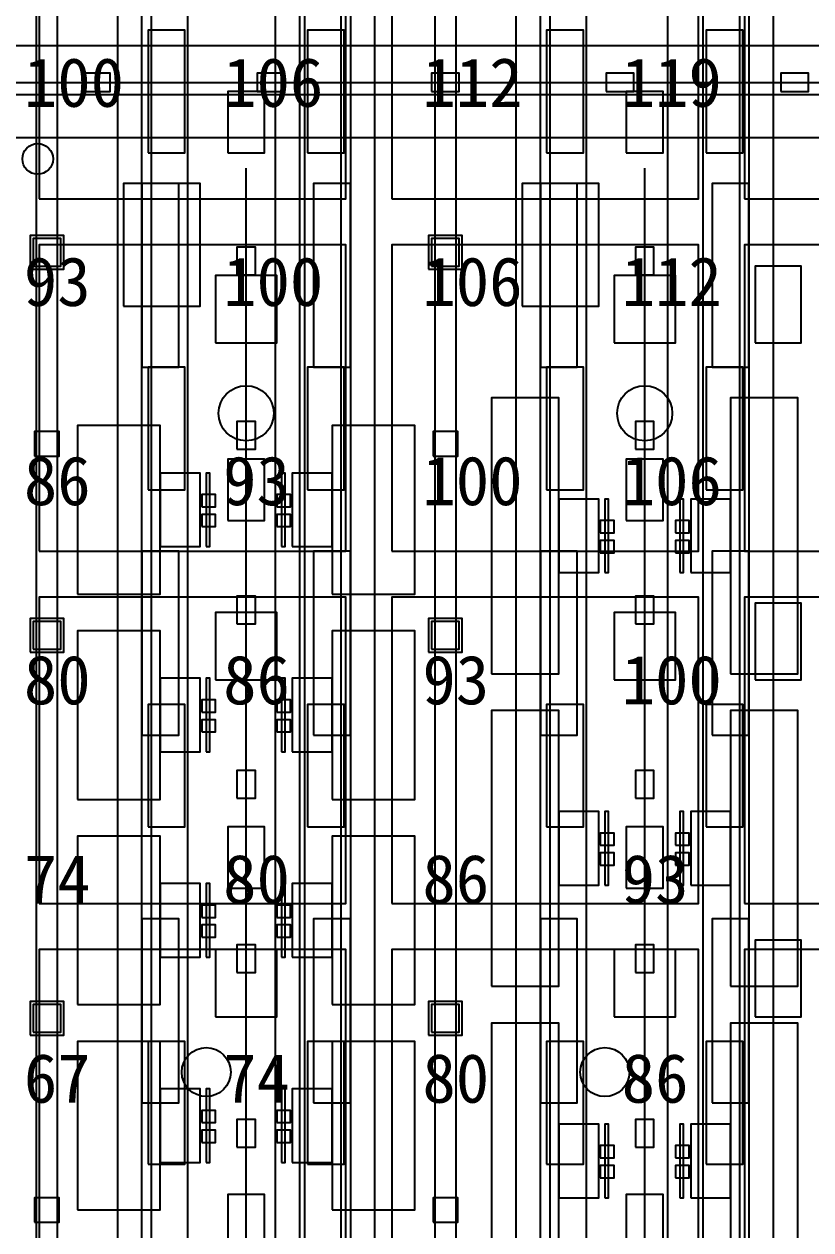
# Model space of a CAD drawing. Header units: metres. Extents: x -1640 to 1560, y -268 to 2338.
# Drawn here: x -72.99 to -47.33, y 2002.85 to 2042.2 of the extents above; entities that cross this region are included whole.
import ezdxf

# ---------------------------------------------------------------- set-up
doc = ezdxf.new("R2010")
doc.units = ezdxf.units.M
for name, color, linetype in [('1F_CHL', 4, 'Continuous'), ('1F_PUMP', 2, 'Continuous'), ('1F_SCR', 3, 'Continuous'), ('1F_STRUCT_COLUMN', 8, 'Continuous'), ('2F_CSF_LATERAL_RACK_CONCEPT', 9, 'Continuous'), ('2F_RFG', 5, 'Continuous'), ('2F_STRUCT_COLUMN', 8, 'Continuous'), ('2F_VMB', 6, 'Continuous'), ('3F_CLEANROOM_OVERHEAD_PIPE_DUCT_CONCEPT', 9, 'Continuous'), ('3F_CMP', 5, 'Continuous'), ('3F_EHS_EGRESS_DIST_M', 2, 'Continuous'), ('3F_EHS_EXTINGUISHER_HYDRANT_CABINET_CONCEPT', 1, 'Continuous'), ('3F_EHS_GAS_DETECTOR', 6, 'Continuous'), ('3F_EHS_SAFETY_SHOWER_EYEWASH_CONCEPT', 3, 'Continuous'), ('3F_FOUP', 5, 'Continuous'), ('3F_OHT', 9, 'Continuous'), ('3F_OHTV', 1, 'Continuous'), ('3F_STK', 3, 'Continuous'), ('3F_STRUCT_COLUMN', 8, 'Continuous'), ('3F_TBAR', 6, 'Continuous'), ('3F_WET', 6, 'Continuous'), ('4F_FFU', 1, 'Continuous'), ('4F_STRUCT_PLENUM_TRUSS_CONCEPT', 9, 'Continuous'), ('5F_CHL', 4, 'Continuous'), ('5F_PUMP', 2, 'Continuous'), ('5F_SCR', 3, 'Continuous'), ('5F_STRUCT_COLUMN', 8, 'Continuous'), ('6F_CSF_LATERAL_RACK_CONCEPT', 9, 'Continuous'), ('6F_RFG', 5, 'Continuous'), ('6F_STRUCT_COLUMN', 8, 'Continuous'), ('6F_VMB', 6, 'Continuous'), ('7F_CLEANROOM_OVERHEAD_PIPE_DUCT_CONCEPT', 9, 'Continuous'), ('7F_CMP', 5, 'Continuous'), ('7F_EHS_EGRESS_DIST_M', 2, 'Continuous'), ('7F_EHS_EXTINGUISHER_HYDRANT_CABINET_CONCEPT', 1, 'Continuous'), ('7F_EHS_GAS_DETECTOR', 6, 'Continuous'), ('7F_EHS_SAFETY_SHOWER_EYEWASH_CONCEPT', 3, 'Continuous'), ('7F_FOUP', 5, 'Continuous'), ('7F_OHT', 9, 'Continuous'), ('7F_OHTV', 1, 'Continuous'), ('7F_STK', 3, 'Continuous'), ('7F_STRUCT_COLUMN', 8, 'Continuous'), ('7F_TBAR', 6, 'Continuous'), ('7F_WET', 6, 'Continuous'), ('8F_FFU', 1, 'Continuous'), ('8F_STRUCT_PLENUM_TRUSS_CONCEPT', 9, 'Continuous'), ('UTIL_ELEC.LV_CONCEPT', 2, 'Continuous'), ('UTIL_GAS.BULK_CONCEPT', 2, 'Continuous'), ('UTIL_PCW.R_CONCEPT', 1, 'Continuous'), ('UTIL_PCW.S_CONCEPT', 6, 'Continuous')]:
    doc.layers.add(name, color=color, linetype=linetype)

msp = doc.modelspace()

# ---------------------------------------------------------------- linework, layer by layer
at = {"layer": '1F_CHL'}
for points in [[(-49.15, 2031.8), (-47.65, 2031.8), (-47.65, 2034.3), (-49.15, 2034.3)], [(-49.15, 2020.8), (-47.65, 2020.8), (-47.65, 2023.3), (-49.15, 2023.3)], [(-49.15, 2009.8), (-47.65, 2009.8), (-47.65, 2012.3), (-49.15, 2012.3)]]:
    msp.add_lwpolyline(points, close=True, dxfattribs=at)
at = {"layer": '1F_PUMP'}
for points in [[(-68.95, 2038), (-67.75, 2038), (-67.75, 2042), (-68.95, 2042)], [(-63.75, 2038), (-62.55, 2038), (-62.55, 2042), (-63.75, 2042)], [(-55.95, 2038), (-54.75, 2038), (-54.75, 2042), (-55.95, 2042)], [(-50.75, 2038), (-49.55, 2038), (-49.55, 2042), (-50.75, 2042)], [(-68.95, 2027), (-67.75, 2027), (-67.75, 2031), (-68.95, 2031)], [(-63.75, 2027), (-62.55, 2027), (-62.55, 2031), (-63.75, 2031)], [(-55.95, 2027), (-54.75, 2027), (-54.75, 2031), (-55.95, 2031)], [(-50.75, 2027), (-49.55, 2027), (-49.55, 2031), (-50.75, 2031)], [(-68.95, 2016), (-67.75, 2016), (-67.75, 2020), (-68.95, 2020)], [(-63.75, 2016), (-62.55, 2016), (-62.55, 2020), (-63.75, 2020)], [(-55.95, 2016), (-54.75, 2016), (-54.75, 2020), (-55.95, 2020)], [(-50.75, 2016), (-49.55, 2016), (-49.55, 2020), (-50.75, 2020)], [(-68.95, 2005), (-67.75, 2005), (-67.75, 2009), (-68.95, 2009)], [(-63.75, 2005), (-62.55, 2005), (-62.55, 2009), (-63.75, 2009)], [(-55.95, 2005), (-54.75, 2005), (-54.75, 2009), (-55.95, 2009)], [(-50.75, 2005), (-49.55, 2005), (-49.55, 2009), (-50.75, 2009)]]:
    msp.add_lwpolyline(points, close=True, dxfattribs=at)
at = {"layer": '1F_SCR'}
for points in [[(-66.75, 2031.8), (-64.75, 2031.8), (-64.75, 2034), (-66.75, 2034)], [(-53.75, 2031.8), (-51.75, 2031.8), (-51.75, 2034), (-53.75, 2034)], [(-66.75, 2020.8), (-64.75, 2020.8), (-64.75, 2023), (-66.75, 2023)], [(-53.75, 2020.8), (-51.75, 2020.8), (-51.75, 2023), (-53.75, 2023)], [(-66.75, 2009.8), (-64.75, 2009.8), (-64.75, 2012), (-66.75, 2012)], [(-53.75, 2009.8), (-51.75, 2009.8), (-51.75, 2012), (-53.75, 2012)]]:
    msp.add_lwpolyline(points, close=True, dxfattribs=at)
at = {"layer": '1F_STRUCT_COLUMN'}
for points in [[(-72.8, 2034.2), (-71.7, 2034.2), (-71.7, 2035.3), (-72.8, 2035.3)], [(-59.8, 2034.2), (-58.7, 2034.2), (-58.7, 2035.3), (-59.8, 2035.3)], [(-72.8, 2021.7), (-71.7, 2021.7), (-71.7, 2022.8), (-72.8, 2022.8)], [(-59.8, 2021.7), (-58.7, 2021.7), (-58.7, 2022.8), (-59.8, 2022.8)], [(-72.8, 2009.2), (-71.7, 2009.2), (-71.7, 2010.3), (-72.8, 2010.3)], [(-59.8, 2009.2), (-58.7, 2009.2), (-58.7, 2010.3), (-59.8, 2010.3)]]:
    msp.add_lwpolyline(points, close=True, dxfattribs=at)
at = {"layer": '2F_CSF_LATERAL_RACK_CONCEPT'}
for points in [[(-69.95, 1970), (-69.15, 1970), (-69.15, 2113), (-69.95, 2113)], [(-62.35, 1970), (-61.55, 1970), (-61.55, 2113), (-62.35, 2113)], [(-56.95, 1970), (-56.15, 1970), (-56.15, 2113), (-56.95, 2113)], [(-49.35, 1970), (-48.55, 1970), (-48.55, 2113), (-49.35, 2113)]]:
    msp.add_lwpolyline(points, close=True, dxfattribs=at)
at = {"layer": '2F_RFG'}
for points in [[(-69.15, 2031), (-67.95, 2031), (-67.95, 2037), (-69.15, 2037)], [(-63.55, 2031), (-62.35, 2031), (-62.35, 2037), (-63.55, 2037)], [(-56.15, 2031), (-54.95, 2031), (-54.95, 2037), (-56.15, 2037)], [(-50.55, 2031), (-49.35, 2031), (-49.35, 2037), (-50.55, 2037)], [(-69.15, 2019), (-67.95, 2019), (-67.95, 2025), (-69.15, 2025)], [(-63.55, 2019), (-62.35, 2019), (-62.35, 2025), (-63.55, 2025)], [(-56.15, 2019), (-54.95, 2019), (-54.95, 2025), (-56.15, 2025)], [(-50.55, 2019), (-49.35, 2019), (-49.35, 2025), (-50.55, 2025)], [(-69.15, 2007), (-67.95, 2007), (-67.95, 2013), (-69.15, 2013)], [(-63.55, 2007), (-62.35, 2007), (-62.35, 2013), (-63.55, 2013)], [(-56.15, 2007), (-54.95, 2007), (-54.95, 2013), (-56.15, 2013)], [(-50.55, 2007), (-49.35, 2007), (-49.35, 2013), (-50.55, 2013)]]:
    msp.add_lwpolyline(points, close=True, dxfattribs=at)
at = {"layer": '2F_STRUCT_COLUMN'}
for points in [[(-72.7, 2034.3), (-71.8, 2034.3), (-71.8, 2035.2), (-72.7, 2035.2)], [(-59.7, 2034.3), (-58.8, 2034.3), (-58.8, 2035.2), (-59.7, 2035.2)], [(-72.7, 2021.8), (-71.8, 2021.8), (-71.8, 2022.7), (-72.7, 2022.7)], [(-59.7, 2021.8), (-58.8, 2021.8), (-58.8, 2022.7), (-59.7, 2022.7)], [(-72.7, 2009.3), (-71.8, 2009.3), (-71.8, 2010.2), (-72.7, 2010.2)], [(-59.7, 2009.3), (-58.8, 2009.3), (-58.8, 2010.2), (-59.7, 2010.2)]]:
    msp.add_lwpolyline(points, close=True, dxfattribs=at)
at = {"layer": '2F_VMB'}
for points in [[(-66.35, 2038), (-65.15, 2038), (-65.15, 2040), (-66.35, 2040)], [(-53.35, 2038), (-52.15, 2038), (-52.15, 2040), (-53.35, 2040)], [(-66.35, 2026), (-65.15, 2026), (-65.15, 2028), (-66.35, 2028)], [(-53.35, 2026), (-52.15, 2026), (-52.15, 2028), (-53.35, 2028)], [(-66.35, 2014), (-65.15, 2014), (-65.15, 2016), (-66.35, 2016)], [(-53.35, 2014), (-52.15, 2014), (-52.15, 2016), (-53.35, 2016)], [(-66.35, 2002), (-65.15, 2002), (-65.15, 2004), (-66.35, 2004)], [(-53.35, 2002), (-52.15, 2002), (-52.15, 2004), (-53.35, 2004)]]:
    msp.add_lwpolyline(points, close=True, dxfattribs=at)
at = {"layer": '3F_CLEANROOM_OVERHEAD_PIPE_DUCT_CONCEPT'}
for points in [[(-68.85, 1969), (-67.65, 1969), (-67.65, 2114), (-68.85, 2114)], [(-63.85, 1969), (-62.65, 1969), (-62.65, 2114), (-63.85, 2114)], [(-55.85, 1969), (-54.65, 1969), (-54.65, 2114), (-55.85, 2114)], [(-50.85, 1969), (-49.65, 1969), (-49.65, 2114), (-50.85, 2114)]]:
    msp.add_lwpolyline(points, close=True, dxfattribs=at)
at = {"layer": '3F_CMP'}
for points in [[(-71.25, 2023.6), (-68.55, 2023.6), (-68.55, 2029.1), (-71.25, 2029.1)], [(-62.95, 2023.6), (-60.25, 2023.6), (-60.25, 2029.1), (-62.95, 2029.1)], [(-68.55, 2025.15), (-67.25, 2025.15), (-67.25, 2027.55), (-68.55, 2027.55)], [(-64.25, 2025.15), (-62.95, 2025.15), (-62.95, 2027.55), (-64.25, 2027.55)], [(-71.25, 2016.9), (-68.55, 2016.9), (-68.55, 2022.4), (-71.25, 2022.4)], [(-62.95, 2016.9), (-60.25, 2016.9), (-60.25, 2022.4), (-62.95, 2022.4)], [(-68.55, 2018.45), (-67.25, 2018.45), (-67.25, 2020.85), (-68.55, 2020.85)], [(-64.25, 2018.45), (-62.95, 2018.45), (-62.95, 2020.85), (-64.25, 2020.85)], [(-71.25, 2010.2), (-68.55, 2010.2), (-68.55, 2015.7), (-71.25, 2015.7)], [(-62.95, 2010.2), (-60.25, 2010.2), (-60.25, 2015.7), (-62.95, 2015.7)], [(-68.55, 2011.75), (-67.25, 2011.75), (-67.25, 2014.15), (-68.55, 2014.15)], [(-64.25, 2011.75), (-62.95, 2011.75), (-62.95, 2014.15), (-64.25, 2014.15)], [(-71.25, 2003.5), (-68.55, 2003.5), (-68.55, 2009), (-71.25, 2009)], [(-62.95, 2003.5), (-60.25, 2003.5), (-60.25, 2009), (-62.95, 2009)], [(-68.55, 2005.05), (-67.25, 2005.05), (-67.25, 2007.45), (-68.55, 2007.45)], [(-64.25, 2005.05), (-62.95, 2005.05), (-62.95, 2007.45), (-64.25, 2007.45)]]:
    msp.add_lwpolyline(points, close=True, dxfattribs=at)
at = {"layer": '3F_EHS_EXTINGUISHER_HYDRANT_CABINET_CONCEPT'}
msp.add_circle((-72.55, 2037.8), 0.5, dxfattribs=at)
at = {"layer": '3F_EHS_GAS_DETECTOR'}
for centre in [(-65.75, 2029.5), (-52.75, 2029.5)]:
    msp.add_circle(centre, 0.9, dxfattribs=at)
at = {"layer": '3F_EHS_SAFETY_SHOWER_EYEWASH_CONCEPT'}
for centre in [(-67.05, 2008), (-54.05, 2008)]:
    msp.add_circle(centre, 0.8, dxfattribs=at)
at = {"layer": '3F_FOUP'}
for points in [[(-67.2, 2026.45), (-66.75, 2026.45), (-66.75, 2026.85), (-67.2, 2026.85)], [(-64.75, 2026.45), (-64.3, 2026.45), (-64.3, 2026.85), (-64.75, 2026.85)], [(-67.2, 2025.8), (-66.75, 2025.8), (-66.75, 2026.2), (-67.2, 2026.2)], [(-64.75, 2025.8), (-64.3, 2025.8), (-64.3, 2026.2), (-64.75, 2026.2)], [(-54.2, 2025.6), (-53.75, 2025.6), (-53.75, 2026), (-54.2, 2026)], [(-51.75, 2025.6), (-51.3, 2025.6), (-51.3, 2026), (-51.75, 2026)], [(-54.2, 2024.95), (-53.75, 2024.95), (-53.75, 2025.35), (-54.2, 2025.35)], [(-51.75, 2024.95), (-51.3, 2024.95), (-51.3, 2025.35), (-51.75, 2025.35)], [(-67.2, 2019.75), (-66.75, 2019.75), (-66.75, 2020.15), (-67.2, 2020.15)], [(-64.75, 2019.75), (-64.3, 2019.75), (-64.3, 2020.15), (-64.75, 2020.15)], [(-67.2, 2019.1), (-66.75, 2019.1), (-66.75, 2019.5), (-67.2, 2019.5)], [(-64.75, 2019.1), (-64.3, 2019.1), (-64.3, 2019.5), (-64.75, 2019.5)], [(-54.2, 2015.4), (-53.75, 2015.4), (-53.75, 2015.8), (-54.2, 2015.8)], [(-51.75, 2015.4), (-51.3, 2015.4), (-51.3, 2015.8), (-51.75, 2015.8)], [(-54.2, 2014.75), (-53.75, 2014.75), (-53.75, 2015.15), (-54.2, 2015.15)], [(-51.75, 2014.75), (-51.3, 2014.75), (-51.3, 2015.15), (-51.75, 2015.15)], [(-67.2, 2013.05), (-66.75, 2013.05), (-66.75, 2013.45), (-67.2, 2013.45)], [(-64.75, 2013.05), (-64.3, 2013.05), (-64.3, 2013.45), (-64.75, 2013.45)], [(-67.2, 2012.4), (-66.75, 2012.4), (-66.75, 2012.8), (-67.2, 2012.8)], [(-64.75, 2012.4), (-64.3, 2012.4), (-64.3, 2012.8), (-64.75, 2012.8)], [(-67.2, 2006.35), (-66.75, 2006.35), (-66.75, 2006.75), (-67.2, 2006.75)], [(-64.75, 2006.35), (-64.3, 2006.35), (-64.3, 2006.75), (-64.75, 2006.75)], [(-67.2, 2005.7), (-66.75, 2005.7), (-66.75, 2006.1), (-67.2, 2006.1)], [(-64.75, 2005.7), (-64.3, 2005.7), (-64.3, 2006.1), (-64.75, 2006.1)], [(-54.2, 2005.2), (-53.75, 2005.2), (-53.75, 2005.6), (-54.2, 2005.6)], [(-51.75, 2005.2), (-51.3, 2005.2), (-51.3, 2005.6), (-51.75, 2005.6)], [(-54.2, 2004.55), (-53.75, 2004.55), (-53.75, 2004.95), (-54.2, 2004.95)], [(-51.75, 2004.55), (-51.3, 2004.55), (-51.3, 2004.95), (-51.75, 2004.95)]]:
    msp.add_lwpolyline(points, close=True, dxfattribs=at)
at = {"layer": '3F_OHT'}
for p, q in [((-221.5, 2040.3), (-1, 2040.3)), ((-65.75, 1969), (-65.75, 2037.5)), ((-52.75, 1969), (-52.75, 2037.5))]:
    msp.add_line(p, q, dxfattribs=at)
at = {"layer": '3F_OHTV'}
for points in [[(-71.09, 2040), (-70.19, 2040), (-70.19, 2040.6), (-71.09, 2040.6)], [(-65.39, 2040), (-64.49, 2040), (-64.49, 2040.6), (-65.39, 2040.6)], [(-59.7, 2040), (-58.8, 2040), (-58.8, 2040.6), (-59.7, 2040.6)], [(-54.01, 2040), (-53.11, 2040), (-53.11, 2040.6), (-54.01, 2040.6)], [(-48.31, 2040), (-47.41, 2040), (-47.41, 2040.6), (-48.31, 2040.6)], [(-66.05, 2034.02), (-65.45, 2034.02), (-65.45, 2034.92), (-66.05, 2034.92)], [(-53.05, 2034.02), (-52.45, 2034.02), (-52.45, 2034.92), (-53.05, 2034.92)], [(-66.05, 2028.33), (-65.45, 2028.33), (-65.45, 2029.23), (-66.05, 2029.23)], [(-53.05, 2028.33), (-52.45, 2028.33), (-52.45, 2029.23), (-53.05, 2029.23)], [(-66.05, 2022.63), (-65.45, 2022.63), (-65.45, 2023.53), (-66.05, 2023.53)], [(-53.05, 2022.63), (-52.45, 2022.63), (-52.45, 2023.53), (-53.05, 2023.53)], [(-66.05, 2016.94), (-65.45, 2016.94), (-65.45, 2017.84), (-66.05, 2017.84)], [(-53.05, 2016.94), (-52.45, 2016.94), (-52.45, 2017.84), (-53.05, 2017.84)], [(-66.05, 2011.25), (-65.45, 2011.25), (-65.45, 2012.15), (-66.05, 2012.15)], [(-53.05, 2011.25), (-52.45, 2011.25), (-52.45, 2012.15), (-53.05, 2012.15)], [(-66.05, 2005.55), (-65.45, 2005.55), (-65.45, 2006.45), (-66.05, 2006.45)], [(-53.05, 2005.55), (-52.45, 2005.55), (-52.45, 2006.45), (-53.05, 2006.45)]]:
    msp.add_lwpolyline(points, close=True, dxfattribs=at)
at = {"layer": '3F_STK'}
for points in [[(-69.75, 2033), (-67.25, 2033), (-67.25, 2037), (-69.75, 2037)], [(-56.75, 2033), (-54.25, 2033), (-54.25, 2037), (-56.75, 2037)]]:
    msp.add_lwpolyline(points, close=True, dxfattribs=at)
at = {"layer": '3F_STRUCT_COLUMN'}
for points in [[(-72.65, 2028.1), (-71.85, 2028.1), (-71.85, 2028.9), (-72.65, 2028.9)], [(-59.65, 2028.1), (-58.85, 2028.1), (-58.85, 2028.9), (-59.65, 2028.9)], [(-72.65, 2003.1), (-71.85, 2003.1), (-71.85, 2003.9), (-72.65, 2003.9)], [(-59.65, 2003.1), (-58.85, 2003.1), (-58.85, 2003.9), (-59.65, 2003.9)]]:
    msp.add_lwpolyline(points, close=True, dxfattribs=at)
at = {"layer": '3F_TBAR'}
for points in [[(-67.05, 2025.15), (-66.93, 2025.15), (-66.93, 2027.55), (-67.05, 2027.55)], [(-64.6, 2025.15), (-64.48, 2025.15), (-64.48, 2027.55), (-64.6, 2027.55)], [(-54.05, 2024.3), (-53.93, 2024.3), (-53.93, 2026.7), (-54.05, 2026.7)], [(-51.6, 2024.3), (-51.48, 2024.3), (-51.48, 2026.7), (-51.6, 2026.7)], [(-67.05, 2018.45), (-66.93, 2018.45), (-66.93, 2020.85), (-67.05, 2020.85)], [(-64.6, 2018.45), (-64.48, 2018.45), (-64.48, 2020.85), (-64.6, 2020.85)], [(-54.05, 2014.1), (-53.93, 2014.1), (-53.93, 2016.5), (-54.05, 2016.5)], [(-51.6, 2014.1), (-51.48, 2014.1), (-51.48, 2016.5), (-51.6, 2016.5)], [(-67.05, 2011.75), (-66.93, 2011.75), (-66.93, 2014.15), (-67.05, 2014.15)], [(-64.6, 2011.75), (-64.48, 2011.75), (-64.48, 2014.15), (-64.6, 2014.15)], [(-67.05, 2005.05), (-66.93, 2005.05), (-66.93, 2007.45), (-67.05, 2007.45)], [(-64.6, 2005.05), (-64.48, 2005.05), (-64.48, 2007.45), (-64.6, 2007.45)], [(-54.05, 2003.9), (-53.93, 2003.9), (-53.93, 2006.3), (-54.05, 2006.3)], [(-51.6, 2003.9), (-51.48, 2003.9), (-51.48, 2006.3), (-51.6, 2006.3)]]:
    msp.add_lwpolyline(points, close=True, dxfattribs=at)
at = {"layer": '3F_WET'}
for points in [[(-57.75, 2021), (-55.55, 2021), (-55.55, 2030), (-57.75, 2030)], [(-49.95, 2021), (-47.75, 2021), (-47.75, 2030), (-49.95, 2030)], [(-55.55, 2024.3), (-54.25, 2024.3), (-54.25, 2026.7), (-55.55, 2026.7)], [(-51.25, 2024.3), (-49.95, 2024.3), (-49.95, 2026.7), (-51.25, 2026.7)], [(-57.75, 2010.8), (-55.55, 2010.8), (-55.55, 2019.8), (-57.75, 2019.8)], [(-49.95, 2010.8), (-47.75, 2010.8), (-47.75, 2019.8), (-49.95, 2019.8)], [(-55.55, 2014.1), (-54.25, 2014.1), (-54.25, 2016.5), (-55.55, 2016.5)], [(-51.25, 2014.1), (-49.95, 2014.1), (-49.95, 2016.5), (-51.25, 2016.5)], [(-57.75, 2000.6), (-55.55, 2000.6), (-55.55, 2009.6), (-57.75, 2009.6)], [(-49.95, 2000.6), (-47.75, 2000.6), (-47.75, 2009.6), (-49.95, 2009.6)], [(-55.55, 2003.9), (-54.25, 2003.9), (-54.25, 2006.3), (-55.55, 2006.3)], [(-51.25, 2003.9), (-49.95, 2003.9), (-49.95, 2006.3), (-51.25, 2006.3)]]:
    msp.add_lwpolyline(points, close=True, dxfattribs=at)
at = {"layer": '4F_FFU'}
for points in [[(-72.5, 2036.5), (-62.5, 2036.5), (-62.5, 2046.5), (-72.5, 2046.5)], [(-61, 2036.5), (-51, 2036.5), (-51, 2046.5), (-61, 2046.5)], [(-49.5, 2036.5), (-39.5, 2036.5), (-39.5, 2046.5), (-49.5, 2046.5)], [(-72.5, 2025), (-62.5, 2025), (-62.5, 2035), (-72.5, 2035)], [(-61, 2025), (-51, 2025), (-51, 2035), (-61, 2035)], [(-49.5, 2025), (-39.5, 2025), (-39.5, 2035), (-49.5, 2035)], [(-72.5, 2013.5), (-62.5, 2013.5), (-62.5, 2023.5), (-72.5, 2023.5)], [(-61, 2013.5), (-51, 2013.5), (-51, 2023.5), (-61, 2023.5)], [(-49.5, 2013.5), (-39.5, 2013.5), (-39.5, 2023.5), (-49.5, 2023.5)], [(-72.5, 2002), (-62.5, 2002), (-62.5, 2012), (-72.5, 2012)], [(-61, 2002), (-51, 2002), (-51, 2012), (-61, 2012)], [(-49.5, 2002), (-39.5, 2002), (-39.5, 2012), (-49.5, 2012)]]:
    msp.add_lwpolyline(points, close=True, dxfattribs=at)
at = {"layer": '4F_STRUCT_PLENUM_TRUSS_CONCEPT'}
for points in [[(-72.6, 1966), (-71.9, 1966), (-71.9, 2117), (-72.6, 2117)], [(-59.6, 1966), (-58.9, 1966), (-58.9, 2117), (-59.6, 2117)]]:
    msp.add_lwpolyline(points, close=True, dxfattribs=at)
at = {"layer": '5F_CHL'}
for points in [[(-49.15, 2031.8), (-47.65, 2031.8), (-47.65, 2034.3), (-49.15, 2034.3)], [(-49.15, 2020.8), (-47.65, 2020.8), (-47.65, 2023.3), (-49.15, 2023.3)], [(-49.15, 2009.8), (-47.65, 2009.8), (-47.65, 2012.3), (-49.15, 2012.3)]]:
    msp.add_lwpolyline(points, close=True, dxfattribs=at)
at = {"layer": '5F_PUMP'}
for points in [[(-68.95, 2038), (-67.75, 2038), (-67.75, 2042), (-68.95, 2042)], [(-63.75, 2038), (-62.55, 2038), (-62.55, 2042), (-63.75, 2042)], [(-55.95, 2038), (-54.75, 2038), (-54.75, 2042), (-55.95, 2042)], [(-50.75, 2038), (-49.55, 2038), (-49.55, 2042), (-50.75, 2042)], [(-68.95, 2027), (-67.75, 2027), (-67.75, 2031), (-68.95, 2031)], [(-63.75, 2027), (-62.55, 2027), (-62.55, 2031), (-63.75, 2031)], [(-55.95, 2027), (-54.75, 2027), (-54.75, 2031), (-55.95, 2031)], [(-50.75, 2027), (-49.55, 2027), (-49.55, 2031), (-50.75, 2031)], [(-68.95, 2016), (-67.75, 2016), (-67.75, 2020), (-68.95, 2020)], [(-63.75, 2016), (-62.55, 2016), (-62.55, 2020), (-63.75, 2020)], [(-55.95, 2016), (-54.75, 2016), (-54.75, 2020), (-55.95, 2020)], [(-50.75, 2016), (-49.55, 2016), (-49.55, 2020), (-50.75, 2020)], [(-68.95, 2005), (-67.75, 2005), (-67.75, 2009), (-68.95, 2009)], [(-63.75, 2005), (-62.55, 2005), (-62.55, 2009), (-63.75, 2009)], [(-55.95, 2005), (-54.75, 2005), (-54.75, 2009), (-55.95, 2009)], [(-50.75, 2005), (-49.55, 2005), (-49.55, 2009), (-50.75, 2009)]]:
    msp.add_lwpolyline(points, close=True, dxfattribs=at)
at = {"layer": '5F_SCR'}
for points in [[(-66.75, 2031.8), (-64.75, 2031.8), (-64.75, 2034), (-66.75, 2034)], [(-53.75, 2031.8), (-51.75, 2031.8), (-51.75, 2034), (-53.75, 2034)], [(-66.75, 2020.8), (-64.75, 2020.8), (-64.75, 2023), (-66.75, 2023)], [(-53.75, 2020.8), (-51.75, 2020.8), (-51.75, 2023), (-53.75, 2023)], [(-66.75, 2009.8), (-64.75, 2009.8), (-64.75, 2012), (-66.75, 2012)], [(-53.75, 2009.8), (-51.75, 2009.8), (-51.75, 2012), (-53.75, 2012)]]:
    msp.add_lwpolyline(points, close=True, dxfattribs=at)
at = {"layer": '5F_STRUCT_COLUMN'}
for points in [[(-72.8, 2034.2), (-71.7, 2034.2), (-71.7, 2035.3), (-72.8, 2035.3)], [(-59.8, 2034.2), (-58.7, 2034.2), (-58.7, 2035.3), (-59.8, 2035.3)], [(-72.8, 2021.7), (-71.7, 2021.7), (-71.7, 2022.8), (-72.8, 2022.8)], [(-59.8, 2021.7), (-58.7, 2021.7), (-58.7, 2022.8), (-59.8, 2022.8)], [(-72.8, 2009.2), (-71.7, 2009.2), (-71.7, 2010.3), (-72.8, 2010.3)], [(-59.8, 2009.2), (-58.7, 2009.2), (-58.7, 2010.3), (-59.8, 2010.3)]]:
    msp.add_lwpolyline(points, close=True, dxfattribs=at)
at = {"layer": '6F_CSF_LATERAL_RACK_CONCEPT'}
for points in [[(-69.95, 1970), (-69.15, 1970), (-69.15, 2113), (-69.95, 2113)], [(-62.35, 1970), (-61.55, 1970), (-61.55, 2113), (-62.35, 2113)], [(-56.95, 1970), (-56.15, 1970), (-56.15, 2113), (-56.95, 2113)], [(-49.35, 1970), (-48.55, 1970), (-48.55, 2113), (-49.35, 2113)]]:
    msp.add_lwpolyline(points, close=True, dxfattribs=at)
at = {"layer": '6F_RFG'}
for points in [[(-69.15, 2031), (-67.95, 2031), (-67.95, 2037), (-69.15, 2037)], [(-63.55, 2031), (-62.35, 2031), (-62.35, 2037), (-63.55, 2037)], [(-56.15, 2031), (-54.95, 2031), (-54.95, 2037), (-56.15, 2037)], [(-50.55, 2031), (-49.35, 2031), (-49.35, 2037), (-50.55, 2037)], [(-69.15, 2019), (-67.95, 2019), (-67.95, 2025), (-69.15, 2025)], [(-63.55, 2019), (-62.35, 2019), (-62.35, 2025), (-63.55, 2025)], [(-56.15, 2019), (-54.95, 2019), (-54.95, 2025), (-56.15, 2025)], [(-50.55, 2019), (-49.35, 2019), (-49.35, 2025), (-50.55, 2025)], [(-69.15, 2007), (-67.95, 2007), (-67.95, 2013), (-69.15, 2013)], [(-63.55, 2007), (-62.35, 2007), (-62.35, 2013), (-63.55, 2013)], [(-56.15, 2007), (-54.95, 2007), (-54.95, 2013), (-56.15, 2013)], [(-50.55, 2007), (-49.35, 2007), (-49.35, 2013), (-50.55, 2013)]]:
    msp.add_lwpolyline(points, close=True, dxfattribs=at)
at = {"layer": '6F_STRUCT_COLUMN'}
for points in [[(-72.7, 2034.3), (-71.8, 2034.3), (-71.8, 2035.2), (-72.7, 2035.2)], [(-59.7, 2034.3), (-58.8, 2034.3), (-58.8, 2035.2), (-59.7, 2035.2)], [(-72.7, 2021.8), (-71.8, 2021.8), (-71.8, 2022.7), (-72.7, 2022.7)], [(-59.7, 2021.8), (-58.8, 2021.8), (-58.8, 2022.7), (-59.7, 2022.7)], [(-72.7, 2009.3), (-71.8, 2009.3), (-71.8, 2010.2), (-72.7, 2010.2)], [(-59.7, 2009.3), (-58.8, 2009.3), (-58.8, 2010.2), (-59.7, 2010.2)]]:
    msp.add_lwpolyline(points, close=True, dxfattribs=at)
at = {"layer": '6F_VMB'}
for points in [[(-66.35, 2038), (-65.15, 2038), (-65.15, 2040), (-66.35, 2040)], [(-53.35, 2038), (-52.15, 2038), (-52.15, 2040), (-53.35, 2040)], [(-66.35, 2026), (-65.15, 2026), (-65.15, 2028), (-66.35, 2028)], [(-53.35, 2026), (-52.15, 2026), (-52.15, 2028), (-53.35, 2028)], [(-66.35, 2014), (-65.15, 2014), (-65.15, 2016), (-66.35, 2016)], [(-53.35, 2014), (-52.15, 2014), (-52.15, 2016), (-53.35, 2016)], [(-66.35, 2002), (-65.15, 2002), (-65.15, 2004), (-66.35, 2004)], [(-53.35, 2002), (-52.15, 2002), (-52.15, 2004), (-53.35, 2004)]]:
    msp.add_lwpolyline(points, close=True, dxfattribs=at)
at = {"layer": '7F_CLEANROOM_OVERHEAD_PIPE_DUCT_CONCEPT'}
for points in [[(-68.85, 1969), (-67.65, 1969), (-67.65, 2114), (-68.85, 2114)], [(-63.85, 1969), (-62.65, 1969), (-62.65, 2114), (-63.85, 2114)], [(-55.85, 1969), (-54.65, 1969), (-54.65, 2114), (-55.85, 2114)], [(-50.85, 1969), (-49.65, 1969), (-49.65, 2114), (-50.85, 2114)]]:
    msp.add_lwpolyline(points, close=True, dxfattribs=at)
at = {"layer": '7F_CMP'}
for points in [[(-71.25, 2023.6), (-68.55, 2023.6), (-68.55, 2029.1), (-71.25, 2029.1)], [(-62.95, 2023.6), (-60.25, 2023.6), (-60.25, 2029.1), (-62.95, 2029.1)], [(-68.55, 2025.15), (-67.25, 2025.15), (-67.25, 2027.55), (-68.55, 2027.55)], [(-64.25, 2025.15), (-62.95, 2025.15), (-62.95, 2027.55), (-64.25, 2027.55)], [(-71.25, 2016.9), (-68.55, 2016.9), (-68.55, 2022.4), (-71.25, 2022.4)], [(-62.95, 2016.9), (-60.25, 2016.9), (-60.25, 2022.4), (-62.95, 2022.4)], [(-68.55, 2018.45), (-67.25, 2018.45), (-67.25, 2020.85), (-68.55, 2020.85)], [(-64.25, 2018.45), (-62.95, 2018.45), (-62.95, 2020.85), (-64.25, 2020.85)], [(-71.25, 2010.2), (-68.55, 2010.2), (-68.55, 2015.7), (-71.25, 2015.7)], [(-62.95, 2010.2), (-60.25, 2010.2), (-60.25, 2015.7), (-62.95, 2015.7)], [(-68.55, 2011.75), (-67.25, 2011.75), (-67.25, 2014.15), (-68.55, 2014.15)], [(-64.25, 2011.75), (-62.95, 2011.75), (-62.95, 2014.15), (-64.25, 2014.15)], [(-71.25, 2003.5), (-68.55, 2003.5), (-68.55, 2009), (-71.25, 2009)], [(-62.95, 2003.5), (-60.25, 2003.5), (-60.25, 2009), (-62.95, 2009)], [(-68.55, 2005.05), (-67.25, 2005.05), (-67.25, 2007.45), (-68.55, 2007.45)], [(-64.25, 2005.05), (-62.95, 2005.05), (-62.95, 2007.45), (-64.25, 2007.45)]]:
    msp.add_lwpolyline(points, close=True, dxfattribs=at)
at = {"layer": '7F_EHS_EXTINGUISHER_HYDRANT_CABINET_CONCEPT'}
msp.add_circle((-72.55, 2037.8), 0.5, dxfattribs=at)
at = {"layer": '7F_EHS_GAS_DETECTOR'}
for centre in [(-65.75, 2029.5), (-52.75, 2029.5)]:
    msp.add_circle(centre, 0.9, dxfattribs=at)
at = {"layer": '7F_EHS_SAFETY_SHOWER_EYEWASH_CONCEPT'}
for centre in [(-67.05, 2008), (-54.05, 2008)]:
    msp.add_circle(centre, 0.8, dxfattribs=at)
at = {"layer": '7F_FOUP'}
for points in [[(-67.2, 2026.45), (-66.75, 2026.45), (-66.75, 2026.85), (-67.2, 2026.85)], [(-64.75, 2026.45), (-64.3, 2026.45), (-64.3, 2026.85), (-64.75, 2026.85)], [(-67.2, 2025.8), (-66.75, 2025.8), (-66.75, 2026.2), (-67.2, 2026.2)], [(-64.75, 2025.8), (-64.3, 2025.8), (-64.3, 2026.2), (-64.75, 2026.2)], [(-54.2, 2025.6), (-53.75, 2025.6), (-53.75, 2026), (-54.2, 2026)], [(-51.75, 2025.6), (-51.3, 2025.6), (-51.3, 2026), (-51.75, 2026)], [(-54.2, 2024.95), (-53.75, 2024.95), (-53.75, 2025.35), (-54.2, 2025.35)], [(-51.75, 2024.95), (-51.3, 2024.95), (-51.3, 2025.35), (-51.75, 2025.35)], [(-67.2, 2019.75), (-66.75, 2019.75), (-66.75, 2020.15), (-67.2, 2020.15)], [(-64.75, 2019.75), (-64.3, 2019.75), (-64.3, 2020.15), (-64.75, 2020.15)], [(-67.2, 2019.1), (-66.75, 2019.1), (-66.75, 2019.5), (-67.2, 2019.5)], [(-64.75, 2019.1), (-64.3, 2019.1), (-64.3, 2019.5), (-64.75, 2019.5)], [(-54.2, 2015.4), (-53.75, 2015.4), (-53.75, 2015.8), (-54.2, 2015.8)], [(-51.75, 2015.4), (-51.3, 2015.4), (-51.3, 2015.8), (-51.75, 2015.8)], [(-54.2, 2014.75), (-53.75, 2014.75), (-53.75, 2015.15), (-54.2, 2015.15)], [(-51.75, 2014.75), (-51.3, 2014.75), (-51.3, 2015.15), (-51.75, 2015.15)], [(-67.2, 2013.05), (-66.75, 2013.05), (-66.75, 2013.45), (-67.2, 2013.45)], [(-64.75, 2013.05), (-64.3, 2013.05), (-64.3, 2013.45), (-64.75, 2013.45)], [(-67.2, 2012.4), (-66.75, 2012.4), (-66.75, 2012.8), (-67.2, 2012.8)], [(-64.75, 2012.4), (-64.3, 2012.4), (-64.3, 2012.8), (-64.75, 2012.8)], [(-67.2, 2006.35), (-66.75, 2006.35), (-66.75, 2006.75), (-67.2, 2006.75)], [(-64.75, 2006.35), (-64.3, 2006.35), (-64.3, 2006.75), (-64.75, 2006.75)], [(-67.2, 2005.7), (-66.75, 2005.7), (-66.75, 2006.1), (-67.2, 2006.1)], [(-64.75, 2005.7), (-64.3, 2005.7), (-64.3, 2006.1), (-64.75, 2006.1)], [(-54.2, 2005.2), (-53.75, 2005.2), (-53.75, 2005.6), (-54.2, 2005.6)], [(-51.75, 2005.2), (-51.3, 2005.2), (-51.3, 2005.6), (-51.75, 2005.6)], [(-54.2, 2004.55), (-53.75, 2004.55), (-53.75, 2004.95), (-54.2, 2004.95)], [(-51.75, 2004.55), (-51.3, 2004.55), (-51.3, 2004.95), (-51.75, 2004.95)]]:
    msp.add_lwpolyline(points, close=True, dxfattribs=at)
at = {"layer": '7F_OHT'}
for p, q in [((-221.5, 2040.3), (-1, 2040.3)), ((-65.75, 1969), (-65.75, 2037.5)), ((-52.75, 1969), (-52.75, 2037.5))]:
    msp.add_line(p, q, dxfattribs=at)
at = {"layer": '7F_OHTV'}
for points in [[(-71.09, 2040), (-70.19, 2040), (-70.19, 2040.6), (-71.09, 2040.6)], [(-65.39, 2040), (-64.49, 2040), (-64.49, 2040.6), (-65.39, 2040.6)], [(-59.7, 2040), (-58.8, 2040), (-58.8, 2040.6), (-59.7, 2040.6)], [(-54.01, 2040), (-53.11, 2040), (-53.11, 2040.6), (-54.01, 2040.6)], [(-48.31, 2040), (-47.41, 2040), (-47.41, 2040.6), (-48.31, 2040.6)], [(-66.05, 2034.02), (-65.45, 2034.02), (-65.45, 2034.92), (-66.05, 2034.92)], [(-53.05, 2034.02), (-52.45, 2034.02), (-52.45, 2034.92), (-53.05, 2034.92)], [(-66.05, 2028.33), (-65.45, 2028.33), (-65.45, 2029.23), (-66.05, 2029.23)], [(-53.05, 2028.33), (-52.45, 2028.33), (-52.45, 2029.23), (-53.05, 2029.23)], [(-66.05, 2022.63), (-65.45, 2022.63), (-65.45, 2023.53), (-66.05, 2023.53)], [(-53.05, 2022.63), (-52.45, 2022.63), (-52.45, 2023.53), (-53.05, 2023.53)], [(-66.05, 2016.94), (-65.45, 2016.94), (-65.45, 2017.84), (-66.05, 2017.84)], [(-53.05, 2016.94), (-52.45, 2016.94), (-52.45, 2017.84), (-53.05, 2017.84)], [(-66.05, 2011.25), (-65.45, 2011.25), (-65.45, 2012.15), (-66.05, 2012.15)], [(-53.05, 2011.25), (-52.45, 2011.25), (-52.45, 2012.15), (-53.05, 2012.15)], [(-66.05, 2005.55), (-65.45, 2005.55), (-65.45, 2006.45), (-66.05, 2006.45)], [(-53.05, 2005.55), (-52.45, 2005.55), (-52.45, 2006.45), (-53.05, 2006.45)]]:
    msp.add_lwpolyline(points, close=True, dxfattribs=at)
at = {"layer": '7F_STK'}
for points in [[(-69.75, 2033), (-67.25, 2033), (-67.25, 2037), (-69.75, 2037)], [(-56.75, 2033), (-54.25, 2033), (-54.25, 2037), (-56.75, 2037)]]:
    msp.add_lwpolyline(points, close=True, dxfattribs=at)
at = {"layer": '7F_STRUCT_COLUMN'}
for points in [[(-72.65, 2028.1), (-71.85, 2028.1), (-71.85, 2028.9), (-72.65, 2028.9)], [(-59.65, 2028.1), (-58.85, 2028.1), (-58.85, 2028.9), (-59.65, 2028.9)], [(-72.65, 2003.1), (-71.85, 2003.1), (-71.85, 2003.9), (-72.65, 2003.9)], [(-59.65, 2003.1), (-58.85, 2003.1), (-58.85, 2003.9), (-59.65, 2003.9)]]:
    msp.add_lwpolyline(points, close=True, dxfattribs=at)
at = {"layer": '7F_TBAR'}
for points in [[(-67.05, 2025.15), (-66.93, 2025.15), (-66.93, 2027.55), (-67.05, 2027.55)], [(-64.6, 2025.15), (-64.48, 2025.15), (-64.48, 2027.55), (-64.6, 2027.55)], [(-54.05, 2024.3), (-53.93, 2024.3), (-53.93, 2026.7), (-54.05, 2026.7)], [(-51.6, 2024.3), (-51.48, 2024.3), (-51.48, 2026.7), (-51.6, 2026.7)], [(-67.05, 2018.45), (-66.93, 2018.45), (-66.93, 2020.85), (-67.05, 2020.85)], [(-64.6, 2018.45), (-64.48, 2018.45), (-64.48, 2020.85), (-64.6, 2020.85)], [(-54.05, 2014.1), (-53.93, 2014.1), (-53.93, 2016.5), (-54.05, 2016.5)], [(-51.6, 2014.1), (-51.48, 2014.1), (-51.48, 2016.5), (-51.6, 2016.5)], [(-67.05, 2011.75), (-66.93, 2011.75), (-66.93, 2014.15), (-67.05, 2014.15)], [(-64.6, 2011.75), (-64.48, 2011.75), (-64.48, 2014.15), (-64.6, 2014.15)], [(-67.05, 2005.05), (-66.93, 2005.05), (-66.93, 2007.45), (-67.05, 2007.45)], [(-64.6, 2005.05), (-64.48, 2005.05), (-64.48, 2007.45), (-64.6, 2007.45)], [(-54.05, 2003.9), (-53.93, 2003.9), (-53.93, 2006.3), (-54.05, 2006.3)], [(-51.6, 2003.9), (-51.48, 2003.9), (-51.48, 2006.3), (-51.6, 2006.3)]]:
    msp.add_lwpolyline(points, close=True, dxfattribs=at)
at = {"layer": '7F_WET'}
for points in [[(-57.75, 2021), (-55.55, 2021), (-55.55, 2030), (-57.75, 2030)], [(-49.95, 2021), (-47.75, 2021), (-47.75, 2030), (-49.95, 2030)], [(-55.55, 2024.3), (-54.25, 2024.3), (-54.25, 2026.7), (-55.55, 2026.7)], [(-51.25, 2024.3), (-49.95, 2024.3), (-49.95, 2026.7), (-51.25, 2026.7)], [(-57.75, 2010.8), (-55.55, 2010.8), (-55.55, 2019.8), (-57.75, 2019.8)], [(-49.95, 2010.8), (-47.75, 2010.8), (-47.75, 2019.8), (-49.95, 2019.8)], [(-55.55, 2014.1), (-54.25, 2014.1), (-54.25, 2016.5), (-55.55, 2016.5)], [(-51.25, 2014.1), (-49.95, 2014.1), (-49.95, 2016.5), (-51.25, 2016.5)], [(-57.75, 2000.6), (-55.55, 2000.6), (-55.55, 2009.6), (-57.75, 2009.6)], [(-49.95, 2000.6), (-47.75, 2000.6), (-47.75, 2009.6), (-49.95, 2009.6)], [(-55.55, 2003.9), (-54.25, 2003.9), (-54.25, 2006.3), (-55.55, 2006.3)], [(-51.25, 2003.9), (-49.95, 2003.9), (-49.95, 2006.3), (-51.25, 2006.3)]]:
    msp.add_lwpolyline(points, close=True, dxfattribs=at)
at = {"layer": '8F_FFU'}
for points in [[(-72.5, 2036.5), (-62.5, 2036.5), (-62.5, 2046.5), (-72.5, 2046.5)], [(-61, 2036.5), (-51, 2036.5), (-51, 2046.5), (-61, 2046.5)], [(-49.5, 2036.5), (-39.5, 2036.5), (-39.5, 2046.5), (-49.5, 2046.5)], [(-72.5, 2025), (-62.5, 2025), (-62.5, 2035), (-72.5, 2035)], [(-61, 2025), (-51, 2025), (-51, 2035), (-61, 2035)], [(-49.5, 2025), (-39.5, 2025), (-39.5, 2035), (-49.5, 2035)], [(-72.5, 2013.5), (-62.5, 2013.5), (-62.5, 2023.5), (-72.5, 2023.5)], [(-61, 2013.5), (-51, 2013.5), (-51, 2023.5), (-61, 2023.5)], [(-49.5, 2013.5), (-39.5, 2013.5), (-39.5, 2023.5), (-49.5, 2023.5)], [(-72.5, 2002), (-62.5, 2002), (-62.5, 2012), (-72.5, 2012)], [(-61, 2002), (-51, 2002), (-51, 2012), (-61, 2012)], [(-49.5, 2002), (-39.5, 2002), (-39.5, 2012), (-49.5, 2012)]]:
    msp.add_lwpolyline(points, close=True, dxfattribs=at)
at = {"layer": '8F_STRUCT_PLENUM_TRUSS_CONCEPT'}
for points in [[(-72.6, 1966), (-71.9, 1966), (-71.9, 2117), (-72.6, 2117)], [(-59.6, 1966), (-58.9, 1966), (-58.9, 2117), (-59.6, 2117)]]:
    msp.add_lwpolyline(points, close=True, dxfattribs=at)
at = {"layer": 'UTIL_ELEC.LV_CONCEPT'}
msp.add_line((-52, 1971.7), (-52, 2125.3), dxfattribs=at)
msp.add_line((-52, 1971.7), (-52, 2125.3), dxfattribs=at)
at = {"layer": 'UTIL_GAS.BULK_CONCEPT'}
msp.add_line((-468.35, 2041.5), (-2.65, 2041.5), dxfattribs=at)
msp.add_line((-468.35, 2041.5), (-2.65, 2041.5), dxfattribs=at)
at = {"layer": 'UTIL_PCW.R_CONCEPT'}
for p, q in [((-63.995, 1971.78), (-63.995, 2111.23)), ((-63.995, 1971.78), (-63.995, 2111.23)), ((-468.4, 2039.9), (-2.6, 2039.9)), ((-468.4, 2039.9), (-2.6, 2039.9))]:
    msp.add_line(p, q, dxfattribs=at)
at = {"layer": 'UTIL_PCW.S_CONCEPT'}
for p, q in [((-64.795, 1971.78), (-64.795, 2111.23)), ((-64.795, 1971.78), (-64.795, 2111.23)), ((-468.4, 2038.5), (-2.6, 2038.5)), ((-468.4, 2038.5), (-2.6, 2038.5))]:
    msp.add_line(p, q, dxfattribs=at)

# ---------------------------------------------------------------- texts
at = {"layer": '3F_EHS_EGRESS_DIST_M'}
for s, p in [('100', (-73, 2039.5)), ('106', (-66.5, 2039.5)), ('112', (-60, 2039.5)), ('119', (-53.5, 2039.5)), ('93', (-73, 2033)), ('100', (-66.5, 2033)), ('106', (-60, 2033)), ('112', (-53.5, 2033)), ('86', (-73, 2026.5)), ('93', (-66.5, 2026.5)), ('100', (-60, 2026.5)), ('106', (-53.5, 2026.5)), ('80', (-73, 2020)), ('86', (-66.5, 2020)), ('93', (-60, 2020)), ('100', (-53.5, 2020)), ('74', (-73, 2013.5)), ('80', (-66.5, 2013.5)), ('86', (-60, 2013.5)), ('93', (-53.5, 2013.5)), ('67', (-73, 2007)), ('74', (-66.5, 2007)), ('80', (-60, 2007)), ('86', (-53.5, 2007))]:
    msp.add_text(s, height=1.6, dxfattribs=at).set_placement(p)
at = {"layer": '7F_EHS_EGRESS_DIST_M'}
for s, p in [('100', (-73, 2039.5)), ('106', (-66.5, 2039.5)), ('112', (-60, 2039.5)), ('119', (-53.5, 2039.5)), ('93', (-73, 2033)), ('100', (-66.5, 2033)), ('106', (-60, 2033)), ('112', (-53.5, 2033)), ('86', (-73, 2026.5)), ('93', (-66.5, 2026.5)), ('100', (-60, 2026.5)), ('106', (-53.5, 2026.5)), ('80', (-73, 2020)), ('86', (-66.5, 2020)), ('93', (-60, 2020)), ('100', (-53.5, 2020)), ('74', (-73, 2013.5)), ('80', (-66.5, 2013.5)), ('86', (-60, 2013.5)), ('93', (-53.5, 2013.5)), ('67', (-73, 2007)), ('74', (-66.5, 2007)), ('80', (-60, 2007)), ('86', (-53.5, 2007))]:
    msp.add_text(s, height=1.6, dxfattribs=at).set_placement(p)

doc.saveas('drawing.dxf')
